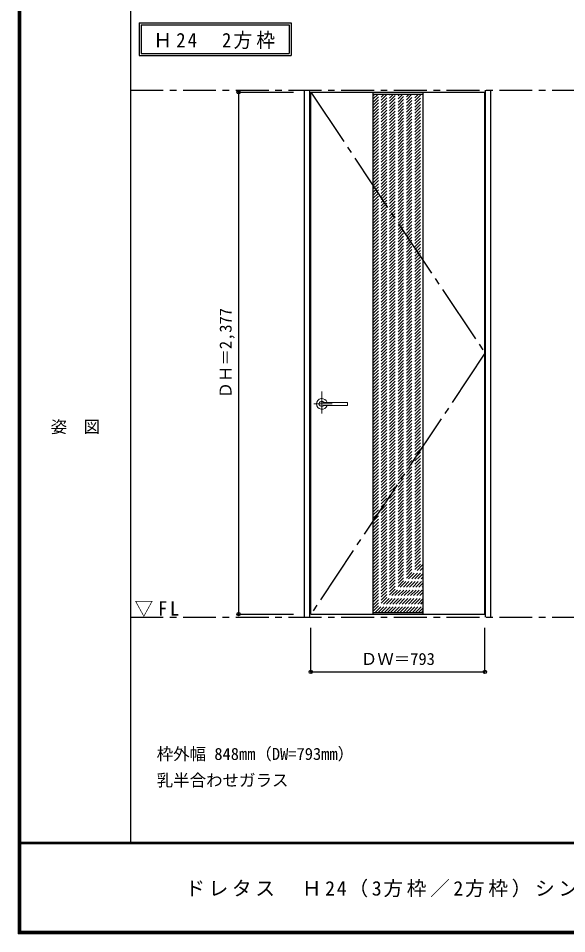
# Model space of a CAD drawing. Units: millimetres, scale not verified. Extents: x -6000 to 5700, y -4307 to 4260.
# Drawn here: x -6000 to -3503, y -4205 to -36 of the extents above; entities that cross this region are included whole.
import ezdxf
from ezdxf.enums import TextEntityAlignment as Align

# ---------------------------------------------------------------- set-up
doc = ezdxf.new("R2010")
doc.units = ezdxf.units.MM
doc.header["$LTSCALE"] = 30
doc.header["$PDMODE"] = 32
doc.header["$PDSIZE"] = 15
for name, pattern in [('CHAIN1', [8, 5, -1, 1, -1]), ('CHAIN2', [12, 9, -1, 1, -1]), ('DASHED1', [1.8, 1.2, -0.6])]:
    doc.linetypes.add(name, pattern=pattern)
for name, color, linetype in [('0-1_通り芯', 7, 'CHAIN1'), ('0-2_扉', 3, 'Continuous'), ('0-3_仕上げ', 7, 'Continuous'), ('0-4_枠', 3, 'Continuous'), ('0-7', 7, 'CHAIN2'), ('0-A_文字', 7, 'Continuous'), ('0-B_寸法', 7, 'Continuous'), ('0-C_ハッチ', 4, 'DASHED1'), ('F-1_枠', 6, 'Continuous'), ('F-A_文字', 7, 'Continuous')]:
    doc.layers.add(name, color=color, linetype=linetype)
doc.layers.add('0-5_レバー', color=7, linetype='Continuous', lineweight=18)
doc.styles.add('ＭＳ ゴシック', font='')
doc.styles.get('ＭＳ ゴシック').set_extended_font_data('MS Gothic')

msp = doc.modelspace()

# ---------------------------------------------------------------- linework, layer by layer
at = {"layer": '0-1_通り芯'}
for p, q in [((-5490, -362.5), (3436.4, -362.5)), ((-5490, -2762.5), (3436.4, -2762.5))]:
    msp.add_line(p, q, dxfattribs=at)
at = {"layer": '0-2_扉'}
for p, q in [((-4668.4, -372.5), (-3875.4, -372.5)), ((-4668.4, -2749.5), (-4668.4, -372.5)), ((-3875.4, -2749.5), (-3875.4, -372.5)), ((-4668.4, -2749.5), (-3875.4, -2749.5))]:
    msp.add_line(p, q, dxfattribs=at)
at = {"layer": '0-3_仕上げ', "color": 3}
for p, q in [((-4385.9, -372.5), (-4385.9, -2749.5)), ((-4157.9, -372.5), (-4157.9, -2749.5))]:
    msp.add_line(p, q, dxfattribs=at)
at = {"layer": '0-3_仕上げ'}
for p, q in [((-4385.9, -380.5), (-4157.9, -380.5)), ((-4385.9, -2741.5), (-4157.9, -2741.5))]:
    msp.add_line(p, q, dxfattribs=at)
at = {"layer": '0-4_枠'}
for p, q in [((-4697.4, -2762.5), (-4697.4, -362.5)), ((-4673.4, -2762.5), (-4673.4, -362.5)), ((-3873.4, -2762.5), (-3873.4, -362.5)), ((-3849.4, -2762.5), (-3849.4, -362.5))]:
    msp.add_line(p, q, dxfattribs=at)
at = {"layer": '0-5_レバー', "color": 4, "linetype": 'CHAIN1'}
for p, q in [((-4617.9, -1735.54), (-4617.9, -1835.39)), ((-4571.1, -1792), (-4654.12, -1792))]:
    msp.add_line(p, q, dxfattribs=at)
at = {"layer": '0-5_レバー'}
for q in [(-4500.9, -1786.51), (-4500.9, -1797.5)]:
    msp.add_line((-4500.9, -1792), q, dxfattribs=at)
for points in [[(-4607.94, -1785.01), (-4608.71, -1784.22), (-4610.68, -1782.85), (-4612.92, -1781.84), (-4615.36, -1781.21), (-4617.9, -1781), (-4620.44, -1781.21), (-4622.87, -1781.84), (-4625.12, -1782.85), (-4627.09, -1784.22), (-4628.71, -1785.89), (-4629.91, -1787.79), (-4630.65, -1789.85), (-4630.9, -1792), (-4630.65, -1794.15), (-4629.91, -1796.21), (-4628.71, -1798.11), (-4627.09, -1799.78), (-4625.12, -1801.15), (-4622.87, -1802.16), (-4620.44, -1802.79), (-4617.9, -1803), (-4615.36, -1802.79), (-4612.92, -1802.16), (-4610.68, -1801.15), (-4608.71, -1799.78), (-4607.94, -1798.99)], [(-4502.4, -1785), (-4512.13, -1785), (-4522.31, -1785), (-4531.91, -1785), (-4540.9, -1785), (-4549.31, -1785), (-4557.12, -1785), (-4563.94, -1785), (-4570.24, -1785), (-4576, -1785), (-4581.25, -1785), (-4586.04, -1785), (-4590.69, -1785), (-4594.9, -1785), (-4598.65, -1785), (-4600.65, -1785), (-4602.5, -1785), (-4604.51, -1785.01), (-4606.92, -1785.01), (-4608.41, -1785.01), (-4609.95, -1785.01), (-4611.47, -1785.01), (-4612.57, -1785.01), (-4613.03, -1785.01), (-4613.03, -1785.02)], [(-4502.4, -1785), (-4511.48, -1785), (-4511.88, -1785)], [(-4612.88, -1798.99), (-4612.75, -1798.99), (-4612.31, -1798.99), (-4611.59, -1798.99), (-4610.57, -1798.99), (-4609.31, -1798.99), (-4607.96, -1798.99), (-4605.1, -1798.99), (-4602.12, -1799), (-4599.1, -1799), (-4596.06, -1799), (-4592.99, -1799), (-4589.91, -1799), (-4585.91, -1799), (-4581.5, -1799), (-4576.53, -1799), (-4571, -1799), (-4564.91, -1799), (-4558.26, -1799), (-4551.05, -1799), (-4542.46, -1799), (-4533.2, -1799), (-4523.26, -1799), (-4512.65, -1799), (-4502.4, -1799)]]:
    msp.add_lwpolyline(points, dxfattribs=at)
for centre, radius, start, end in [((-4617.9, -1792), 24.55, 16.59952, 343.36736), ((-4502.4, -1786.5), 1.5, 0.00847, 89.9163), ((-4502.4, -1786.5), 1.5, 360, 90.17419), ((-4502.4, -1797.5), 1.5, 270.16419, 0), ((-4502.4, -1797.5), 1.5, 269.91059, 359.99153)]:
    msp.add_arc(centre, radius, start, end, dxfattribs=at)
at = {"layer": '0-7'}
for p, q in [((-4668.4, -372.5), (-3875.4, -1561)), ((-3875.4, -1561), (-4668.4, -2749.5))]:
    msp.add_line(p, q, dxfattribs=at)
at = {"layer": '0-A_文字'}
for p, q in [((-5450, -55.5), (-5450, -205.5)), ((-5440, -65.5), (-5440, -195.5)), ((-5440, -65.5), (-4767.38, -65.5)), ((-4767.38, -65.5), (-4767.38, -195.5)), ((-5450, -205.5), (-4757.38, -205.5)), ((-5440, -195.5), (-4767.38, -195.5))]:
    msp.add_line(p, q, dxfattribs=at)
msp.add_lwpolyline([(-5450, -55.5), (-4757.38, -55.5), (-4757.38, -205.5)], dxfattribs=at)
at = {"layer": '0-B_寸法', "color": 4}
for p, q in [((-4997.4, -372.5), (-4747.4, -372.5)), ((-4997.4, -372.5), (-4997.4, -2749.5)), ((-4997.4, -2749.5), (-4747.4, -2749.5)), ((-4668.4, -3012.5), (-4668.4, -2812.5)), ((-3875.4, -3012.5), (-3875.4, -2812.5)), ((-4668.4, -3012.5), (-3875.4, -3012.5))]:
    msp.add_line(p, q, dxfattribs=at)
at = {"layer": '0-B_寸法'}
for p in [(-4997.4, -372.5), (-4997.4, -2749.5), (-4668.4, -3012.5), (-3875.4, -3012.5)]:
    msp.add_point(p, dxfattribs=at)
at = {"layer": '0-C_ハッチ'}
for p, q in [((-4385.9, -390.1), (-4376.3, -380.5)), ((-4385.9, -404.25), (-4362.15, -380.5)), ((-4385.9, -602.24), (-4164.16, -380.5)), ((-4385.9, -588.09), (-4178.31, -380.5)), ((-4385.9, -573.95), (-4192.45, -380.5)), ((-4385.9, -559.81), (-4206.59, -380.5)), ((-4385.9, -545.67), (-4220.73, -380.5)), ((-4385.9, -531.52), (-4234.88, -380.5)), ((-4385.9, -517.38), (-4249.02, -380.5)), ((-4385.9, -503.24), (-4263.16, -380.5)), ((-4385.9, -489.1), (-4277.3, -380.5)), ((-4385.9, -474.96), (-4291.44, -380.5)), ((-4385.9, -460.81), (-4305.59, -380.5)), ((-4385.9, -432.53), (-4333.87, -380.5)), ((-4385.9, -446.67), (-4319.73, -380.5)), ((-4385.9, -418.39), (-4348.01, -380.5)), ((-4385.9, -616.38), (-4157.9, -388.38)), ((-4385.9, -630.52), (-4157.9, -402.52)), ((-4385.9, -644.66), (-4157.9, -416.66)), ((-4385.9, -658.8), (-4157.9, -430.8)), ((-4385.9, -672.95), (-4157.9, -444.95)), ((-4385.9, -687.09), (-4157.9, -459.09)), ((-4385.9, -701.23), (-4157.9, -473.23)), ((-4385.9, -715.37), (-4157.9, -487.37)), ((-4385.9, -729.51), (-4157.9, -501.51)), ((-4385.9, -743.66), (-4157.9, -515.66)), ((-4385.9, -757.8), (-4157.9, -529.8)), ((-4385.9, -771.94), (-4157.9, -543.94)), ((-4385.9, -786.08), (-4157.9, -558.08)), ((-4385.9, -800.23), (-4157.9, -572.23)), ((-4385.9, -814.37), (-4157.9, -586.37)), ((-4385.9, -828.51), (-4157.9, -600.51)), ((-4385.9, -842.65), (-4157.9, -614.65)), ((-4385.9, -856.79), (-4157.9, -628.79)), ((-4385.9, -870.94), (-4157.9, -642.94)), ((-4385.9, -885.08), (-4157.9, -657.08)), ((-4385.9, -899.22), (-4157.9, -671.22)), ((-4385.9, -913.36), (-4157.9, -685.36)), ((-4385.9, -927.5), (-4157.9, -699.5)), ((-4385.9, -941.65), (-4157.9, -713.65)), ((-4385.9, -955.79), (-4157.9, -727.79)), ((-4385.9, -969.93), (-4157.9, -741.93)), ((-4385.9, -984.07), (-4157.9, -756.07)), ((-4385.9, -998.22), (-4157.9, -770.22)), ((-4385.9, -1012.36), (-4157.9, -784.36)), ((-4385.9, -1026.5), (-4157.9, -798.5)), ((-4385.9, -1040.64), (-4157.9, -812.64)), ((-4385.9, -1054.78), (-4157.9, -826.78)), ((-4385.9, -1068.93), (-4157.9, -840.93)), ((-4385.9, -1083.07), (-4157.9, -855.07)), ((-4385.9, -1097.21), (-4157.9, -869.21)), ((-4385.9, -1111.35), (-4157.9, -883.35)), ((-4385.9, -1125.49), (-4157.9, -897.49)), ((-4385.9, -1139.64), (-4157.9, -911.64)), ((-4385.9, -1153.78), (-4157.9, -925.78)), ((-4385.9, -1167.92), (-4157.9, -939.92)), ((-4385.9, -1182.06), (-4157.9, -954.06)), ((-4385.9, -1196.21), (-4157.9, -968.21)), ((-4385.9, -1210.35), (-4157.9, -982.35)), ((-4385.9, -1224.49), (-4157.9, -996.49)), ((-4385.9, -1238.63), (-4157.9, -1010.63)), ((-4385.9, -1252.77), (-4157.9, -1024.77)), ((-4385.9, -1266.92), (-4157.9, -1038.92)), ((-4385.9, -1281.06), (-4157.9, -1053.06)), ((-4385.9, -1295.2), (-4157.9, -1067.2)), ((-4385.9, -1309.34), (-4157.9, -1081.34)), ((-4385.9, -1323.48), (-4157.9, -1095.48)), ((-4385.9, -1337.63), (-4157.9, -1109.63)), ((-4385.9, -1351.77), (-4157.9, -1123.77)), ((-4385.9, -1365.91), (-4157.9, -1137.91)), ((-4385.9, -1380.05), (-4157.9, -1152.05)), ((-4385.9, -1394.2), (-4157.9, -1166.2)), ((-4385.9, -1408.34), (-4157.9, -1180.34)), ((-4385.9, -1422.48), (-4157.9, -1194.48)), ((-4385.9, -1436.62), (-4157.9, -1208.62)), ((-4385.9, -1450.76), (-4157.9, -1222.76)), ((-4385.9, -1464.91), (-4157.9, -1236.91)), ((-4385.9, -1479.05), (-4157.9, -1251.05)), ((-4385.9, -1493.19), (-4157.9, -1265.19)), ((-4385.9, -1507.33), (-4157.9, -1279.33)), ((-4385.9, -1521.47), (-4157.9, -1293.47)), ((-4385.9, -1535.62), (-4157.9, -1307.62)), ((-4385.9, -1549.76), (-4157.9, -1321.76)), ((-4385.9, -1563.9), (-4157.9, -1335.9)), ((-4385.9, -1578.04), (-4157.9, -1350.04)), ((-4385.9, -1592.19), (-4157.9, -1364.19)), ((-4385.9, -1606.33), (-4157.9, -1378.33)), ((-4385.9, -1620.47), (-4157.9, -1392.47)), ((-4385.9, -1634.61), (-4157.9, -1406.61)), ((-4385.9, -1648.75), (-4157.9, -1420.75)), ((-4385.9, -1662.9), (-4157.9, -1434.9)), ((-4385.9, -1677.04), (-4157.9, -1449.04)), ((-4385.9, -1691.18), (-4157.9, -1463.18)), ((-4385.9, -1705.32), (-4157.9, -1477.32)), ((-4385.9, -1719.46), (-4157.9, -1491.46)), ((-4385.9, -1733.61), (-4157.9, -1505.61)), ((-4385.9, -1747.75), (-4157.9, -1519.75)), ((-4385.9, -1761.89), (-4157.9, -1533.89)), ((-4385.9, -1776.03), (-4157.9, -1548.03)), ((-4385.9, -1790.17), (-4157.9, -1562.17)), ((-4385.9, -1804.32), (-4157.9, -1576.32)), ((-4385.9, -1818.46), (-4157.9, -1590.46)), ((-4385.9, -1832.6), (-4157.9, -1604.6)), ((-4385.9, -1846.74), (-4157.9, -1618.74)), ((-4385.9, -1860.89), (-4157.9, -1632.89)), ((-4385.9, -1875.03), (-4157.9, -1647.03)), ((-4385.9, -1889.17), (-4157.9, -1661.17)), ((-4385.9, -1903.31), (-4157.9, -1675.31)), ((-4385.9, -1917.45), (-4157.9, -1689.45)), ((-4385.9, -1931.6), (-4157.9, -1703.6)), ((-4385.9, -1945.74), (-4157.9, -1717.74)), ((-4385.9, -1959.88), (-4157.9, -1731.88)), ((-4385.9, -1974.02), (-4157.9, -1746.02)), ((-4385.9, -1988.16), (-4157.9, -1760.16)), ((-4385.9, -2002.31), (-4157.9, -1774.31)), ((-4385.9, -2016.45), (-4157.9, -1788.45)), ((-4385.9, -2030.59), (-4157.9, -1802.59)), ((-4385.9, -2044.73), (-4157.9, -1816.73)), ((-4385.9, -2058.88), (-4157.9, -1830.88)), ((-4385.9, -2073.02), (-4157.9, -1845.02)), ((-4385.9, -2087.16), (-4157.9, -1859.16)), ((-4385.9, -2101.3), (-4157.9, -1873.3)), ((-4385.9, -2115.44), (-4157.9, -1887.44)), ((-4385.9, -2129.59), (-4157.9, -1901.59)), ((-4385.9, -2143.73), (-4157.9, -1915.73)), ((-4385.9, -2157.87), (-4157.9, -1929.87)), ((-4385.9, -2172.01), (-4157.9, -1944.01)), ((-4385.9, -2186.15), (-4157.9, -1958.15)), ((-4385.9, -2200.3), (-4157.9, -1972.3)), ((-4385.9, -2214.44), (-4157.9, -1986.44)), ((-4385.9, -2228.58), (-4157.9, -2000.58)), ((-4385.9, -2242.72), (-4157.9, -2014.72)), ((-4385.9, -2256.87), (-4157.9, -2028.87)), ((-4385.9, -2271.01), (-4157.9, -2043.01)), ((-4385.9, -2285.15), (-4157.9, -2057.15)), ((-4385.9, -2299.29), (-4157.9, -2071.29)), ((-4385.9, -2313.43), (-4157.9, -2085.43)), ((-4385.9, -2327.58), (-4157.9, -2099.58)), ((-4385.9, -2341.72), (-4157.9, -2113.72)), ((-4385.9, -2355.86), (-4157.9, -2127.86)), ((-4385.9, -2370), (-4157.9, -2142)), ((-4385.9, -2384.14), (-4157.9, -2156.14)), ((-4385.9, -2398.29), (-4157.9, -2170.29)), ((-4385.9, -2412.43), (-4157.9, -2184.43)), ((-4385.9, -2426.57), (-4157.9, -2198.57)), ((-4385.9, -2440.71), (-4157.9, -2212.71)), ((-4385.9, -2454.86), (-4157.9, -2226.86)), ((-4385.9, -2469), (-4157.9, -2241)), ((-4385.9, -2483.14), (-4157.9, -2255.14)), ((-4385.9, -2497.28), (-4157.9, -2269.28)), ((-4385.9, -2511.42), (-4157.9, -2283.42)), ((-4385.9, -2525.57), (-4157.9, -2297.57)), ((-4385.9, -2539.71), (-4157.9, -2311.71)), ((-4385.9, -2553.85), (-4157.9, -2325.85)), ((-4385.9, -2567.99), (-4157.9, -2339.99)), ((-4385.9, -2582.13), (-4157.9, -2354.13)), ((-4385.9, -2596.28), (-4157.9, -2368.28)), ((-4385.9, -2610.42), (-4157.9, -2382.42)), ((-4385.9, -2624.56), (-4157.9, -2396.56)), ((-4385.9, -2638.7), (-4157.9, -2410.7)), ((-4385.9, -2652.85), (-4157.9, -2424.85)), ((-4385.9, -2666.99), (-4157.9, -2438.99)), ((-4385.9, -2681.13), (-4157.9, -2453.13)), ((-4385.9, -2695.27), (-4157.9, -2467.27)), ((-4385.9, -2709.41), (-4157.9, -2481.41)), ((-4385.9, -2723.56), (-4157.9, -2495.56)), ((-4385.9, -2737.7), (-4157.9, -2509.7)), ((-4375.56, -2741.5), (-4157.9, -2523.84)), ((-4361.42, -2741.5), (-4157.9, -2537.98)), ((-4347.28, -2741.5), (-4157.9, -2552.12)), ((-4333.13, -2741.5), (-4157.9, -2566.27)), ((-4318.99, -2741.5), (-4157.9, -2580.41)), ((-4304.85, -2741.5), (-4157.9, -2594.55)), ((-4290.71, -2741.5), (-4157.9, -2608.69)), ((-4276.56, -2741.5), (-4157.9, -2622.84)), ((-4262.42, -2741.5), (-4157.9, -2636.98)), ((-4248.28, -2741.5), (-4157.9, -2651.12)), ((-4234.14, -2741.5), (-4157.9, -2665.26)), ((-4220, -2741.5), (-4157.9, -2679.4)), ((-4205.85, -2741.5), (-4157.9, -2693.55)), ((-4191.71, -2741.5), (-4157.9, -2707.69)), ((-4177.57, -2741.5), (-4157.9, -2721.83)), ((-4163.43, -2741.5), (-4157.9, -2735.97))]:
    msp.add_line(p, q, dxfattribs=at)
at = {"layer": 'F-1_枠'}
for p, q in [((-6000, 4175), (-6000, -4205)), ((-5995, 4175), (-5995, -4205)), ((-5990, 4175), (-5990, -4205)), ((-5490, 4175), (-5490, -3790)), ((5700, -3790), (-6000, -3790)), ((5700, -3795), (-6000, -3795)), ((5700, -4195), (-6000, -4195)), ((5700, -4200), (-6000, -4200)), ((5700, -4205), (-6000, -4205))]:
    msp.add_line(p, q, dxfattribs=at)

# ---------------------------------------------------------------- texts
at = {"layer": '0-A_文字', "style": 'ＭＳ ゴシック'}
for s, p in [('枠外幅 848mm（DW=793mm）', (-5370, -3430)), ('乳半合わせガラス', (-5370, -3550))]:
    msp.add_text(s, height=54.99, dxfattribs=at).set_placement(p, align=Align.BOTTOM_LEFT)
at = {"layer": '0-A_文字', "char_height": 65.98, "attachment_point": 7, "style": 'ＭＳ ゴシック'}
for s, insert in [('\\T1.22;\\W0.95;Ｈ24\u30002方枠', (-5385.34, -175.5)), ('\\T1.26;\\W0.95;▽FL', (-5471.25, -2762.5))]:
    msp.add_mtext(s, dxfattribs=dict(at, insert=insert))
at = {"layer": '0-B_寸法', "style": 'ＭＳ ゴシック'}
msp.add_text('ＤＨ＝2,377', height=54.99, rotation=90, dxfattribs=at).set_placement((-5012.4, -1767.25), align=Align.BOTTOM_LEFT)
msp.add_text('ＤＷ＝793', height=54.99, dxfattribs=at).set_placement((-4440.65, -2997.5), align=Align.BOTTOM_LEFT)
at = {"layer": 'F-A_文字', "style": 'ＭＳ ゴシック'}
msp.add_text('姿\u3000図', height=54.99, dxfattribs=at).set_placement((-5852.5, -1940.25), align=Align.BOTTOM_LEFT)
at = {"layer": 'F-A_文字', "insert": (-5240, -4040), "char_height": 65.98, "attachment_point": 7, "style": 'ＭＳ ゴシック'}
msp.add_mtext('\\T1.18;ドレタス\u3000Ｈ24（3方枠／2方枠）シングルドア\u3000Ｂ－ＸＧ', dxfattribs=at)

doc.saveas('drawing.dxf')
